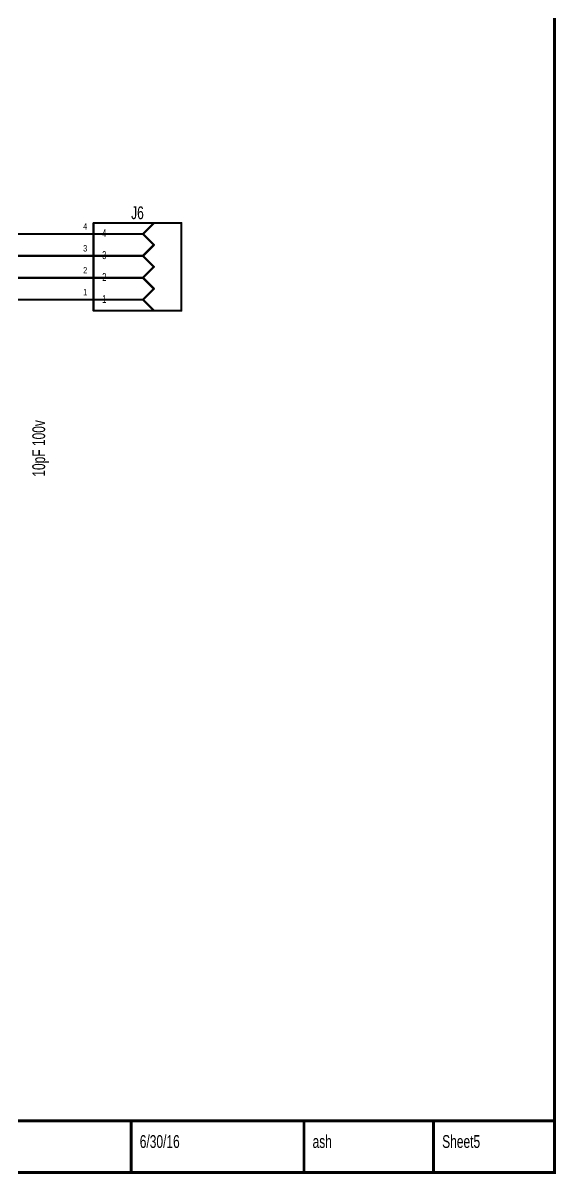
# Model space of a CAD drawing. Extents: x -2.1 to 9.4, y -2 to 6.
# Drawn here: x 6.94 to 9.37, y -2.04 to 3.21 of the extents above; entities that cross this region are included whole.
import ezdxf
from ezdxf.enums import TextEntityAlignment as Align

# ---------------------------------------------------------------- set-up
doc = ezdxf.new("R2010")
doc.units = 0
for name, color, linetype in [('Element', 253, 'CONTINUOUS'), ('Net', 50, 'CONTINUOUS'), ('Pin', 50, 'CONTINUOUS'), ('Titles', 253, 'CONTINUOUS')]:
    doc.layers.add(name, color=color, linetype=linetype)

msp = doc.modelspace()

# ---------------------------------------------------------------- linework, layer by layer
at = {"layer": 'Element', "linetype": 'CONTINUOUS', "const_width": 0.0098}
for points in [[(7.2662, 1.9005), (7.2662, 2.3005)], [(7.6662, 2.3005), (7.2662, 2.3005)], [(7.5412, 2.3005), (7.4912, 2.2505)], [(7.6662, 2.3005), (7.6662, 1.9005)], [(7.4912, 2.2505), (7.2662, 2.2505)], [(7.4912, 2.2505), (7.5412, 2.2005)], [(7.5412, 2.2005), (7.4912, 2.1505)], [(7.4912, 2.1505), (7.2662, 2.1505)], [(7.4912, 2.1505), (7.5412, 2.1005)], [(7.5412, 2.1005), (7.4912, 2.0505)], [(7.4912, 2.0505), (7.2662, 2.0505)], [(7.5412, 2.0005), (7.4912, 2.0505)], [(7.5412, 2.0005), (7.4912, 1.9505)], [(7.4912, 1.9505), (7.2662, 1.9505)], [(7.5412, 1.9005), (7.4912, 1.9505)], [(7.6662, 1.9005), (7.2662, 1.9005)]]:
    msp.add_lwpolyline(points, dxfattribs=at)
at = {"layer": 'Element', "linetype": 'CONTINUOUS', "const_width": 0.0049}
for points in [[(7.2637, 2.3005, 1), (7.2686, 2.3005, 1), (7.2637, 2.3005, 1)], [(7.2637, 2.3005, 1), (7.2686, 2.3005, 1), (7.2637, 2.3005, 1)], [(7.5387, 2.3005, 1), (7.5436, 2.3005, 1), (7.5387, 2.3005, 1)], [(7.6637, 2.3005, 1), (7.6686, 2.3005, 1), (7.6637, 2.3005, 1)], [(7.6637, 2.3005, 1), (7.6686, 2.3005, 1), (7.6637, 2.3005, 1)], [(7.2637, 2.2505, 1), (7.2686, 2.2505, 1), (7.2637, 2.2505, 1)], [(7.4887, 2.2505, 1), (7.4936, 2.2505, 1), (7.4887, 2.2505, 1)], [(7.4887, 2.2505, 1), (7.4936, 2.2505, 1), (7.4887, 2.2505, 1)], [(7.4887, 2.2505, 1), (7.4936, 2.2505, 1), (7.4887, 2.2505, 1)], [(7.5387, 2.2005, 1), (7.5436, 2.2005, 1), (7.5387, 2.2005, 1)], [(7.5387, 2.2005, 1), (7.5436, 2.2005, 1), (7.5387, 2.2005, 1)], [(7.2637, 2.1505, 1), (7.2686, 2.1505, 1), (7.2637, 2.1505, 1)], [(7.4887, 2.1505, 1), (7.4936, 2.1505, 1), (7.4887, 2.1505, 1)], [(7.4887, 2.1505, 1), (7.4936, 2.1505, 1), (7.4887, 2.1505, 1)], [(7.4887, 2.1505, 1), (7.4936, 2.1505, 1), (7.4887, 2.1505, 1)], [(7.5387, 2.1005, 1), (7.5436, 2.1005, 1), (7.5387, 2.1005, 1)], [(7.5387, 2.1005, 1), (7.5436, 2.1005, 1), (7.5387, 2.1005, 1)], [(7.2637, 2.0505, 1), (7.2686, 2.0505, 1), (7.2637, 2.0505, 1)], [(7.4887, 2.0505, 1), (7.4936, 2.0505, 1), (7.4887, 2.0505, 1)], [(7.4887, 2.0505, 1), (7.4936, 2.0505, 1), (7.4887, 2.0505, 1)], [(7.4887, 2.0505, 1), (7.4936, 2.0505, 1), (7.4887, 2.0505, 1)], [(7.5387, 2.0005, 1), (7.5436, 2.0005, 1), (7.5387, 2.0005, 1)], [(7.5387, 2.0005, 1), (7.5436, 2.0005, 1), (7.5387, 2.0005, 1)], [(7.2637, 1.9505, 1), (7.2686, 1.9505, 1), (7.2637, 1.9505, 1)], [(7.4887, 1.9505, 1), (7.4936, 1.9505, 1), (7.4887, 1.9505, 1)], [(7.4887, 1.9505, 1), (7.4936, 1.9505, 1), (7.4887, 1.9505, 1)], [(7.4887, 1.9505, 1), (7.4936, 1.9505, 1), (7.4887, 1.9505, 1)], [(7.2637, 1.9005, 1), (7.2686, 1.9005, 1), (7.2637, 1.9005, 1)], [(7.2637, 1.9005, 1), (7.2686, 1.9005, 1), (7.2637, 1.9005, 1)], [(7.5387, 1.9005, 1), (7.5436, 1.9005, 1), (7.5387, 1.9005, 1)], [(7.6637, 1.9005, 1), (7.6686, 1.9005, 1), (7.6637, 1.9005, 1)], [(7.6637, 1.9005, 1), (7.6686, 1.9005, 1), (7.6637, 1.9005, 1)]]:
    msp.add_lwpolyline(points, format="xyb", dxfattribs=at)
at = {"layer": 'Net', "linetype": 'CONTINUOUS', "const_width": 0.0098}
for points in [[(7.1162, 2.2505), (4.2103, 2.2505)], [(7.1162, 2.1505), (4.397, 2.1505)], [(7.1162, 2.0505), (4.588, 2.0505)], [(7.1162, 1.9505), (4.7869, 1.9505)]]:
    msp.add_lwpolyline(points, dxfattribs=at)
at = {"layer": 'Net', "linetype": 'CONTINUOUS', "const_width": 0.0049}
for points in [[(7.1137, 2.2505, 1), (7.1186, 2.2505, 1), (7.1137, 2.2505, 1)], [(7.1137, 2.1505, 1), (7.1186, 2.1505, 1), (7.1137, 2.1505, 1)], [(7.1137, 2.0505, 1), (7.1186, 2.0505, 1), (7.1137, 2.0505, 1)], [(7.1137, 1.9505, 1), (7.1186, 1.9505, 1), (7.1137, 1.9505, 1)]]:
    msp.add_lwpolyline(points, format="xyb", dxfattribs=at)
at = {"layer": 'Pin', "linetype": 'CONTINUOUS', "const_width": 0.0098}
for points in [[(7.2662, 2.2505), (7.1162, 2.2505)], [(7.2662, 2.1505), (7.1162, 2.1505)], [(7.2662, 2.0505), (7.1162, 2.0505)], [(7.2662, 1.9505), (7.1162, 1.9505)]]:
    msp.add_lwpolyline(points, dxfattribs=at)
at = {"layer": 'Pin', "linetype": 'CONTINUOUS', "const_width": 0.0049}
for points in [[(7.1137, 2.2505, 1), (7.1186, 2.2505, 1), (7.1137, 2.2505, 1)], [(7.2637, 2.2505, 1), (7.2686, 2.2505, 1), (7.2637, 2.2505, 1)], [(7.1137, 2.1505, 1), (7.1186, 2.1505, 1), (7.1137, 2.1505, 1)], [(7.2637, 2.1505, 1), (7.2686, 2.1505, 1), (7.2637, 2.1505, 1)], [(7.1137, 2.0505, 1), (7.1186, 2.0505, 1), (7.1137, 2.0505, 1)], [(7.2637, 2.0505, 1), (7.2686, 2.0505, 1), (7.2637, 2.0505, 1)], [(7.1137, 1.9505, 1), (7.1186, 1.9505, 1), (7.1137, 1.9505, 1)], [(7.2637, 1.9505, 1), (7.2686, 1.9505, 1), (7.2637, 1.9505, 1)]]:
    msp.add_lwpolyline(points, format="xyb", dxfattribs=at)
at = {"layer": 'Titles', "linetype": 'CONTINUOUS', "const_width": 0.0131}
for points in [[(9.3664, -2.0302), (-2.1266, -2.0302), (-2.1266, 6.0378), (9.3664, 6.0378), (9.3664, -2.0302)], [(3.1459, -1.7939), (7.4373, -1.7939)], [(7.4373, -1.7939), (7.4373, -2.0302)], [(7.4373, -1.7939), (8.2247, -1.7939)], [(7.4373, -1.7939), (7.4373, -2.0302)], [(8.2247, -1.7939), (8.2247, -2.0302)], [(8.2247, -1.7939), (8.8152, -1.7939)], [(8.2247, -1.7939), (8.2247, -2.0302)], [(8.8152, -1.7939), (8.8152, -2.0302)], [(8.8152, -1.7939), (9.3664, -1.7939)], [(8.8152, -1.7939), (8.8152, -2.0302)], [(9.3664, -1.7939), (9.3664, -2.0302)], [(3.1459, -2.0302), (7.4373, -2.0302)], [(7.4373, -2.0302), (8.2247, -2.0302)], [(8.2247, -2.0302), (8.8152, -2.0302)], [(8.8152, -2.0302), (9.3664, -2.0302)]]:
    msp.add_lwpolyline(points, dxfattribs=at)

# ---------------------------------------------------------------- texts
at = {"layer": 'Element', "width": 0.7}
msp.add_text('J6', height=0.0583, dxfattribs=at).set_placement((7.4662, 2.3005), align=Align.BOTTOM_CENTER)
msp.add_text('10pF 100v', height=0.0583, rotation=90, dxfattribs=at).set_placement((7.0629, 1.2725), align=Align.BOTTOM_CENTER)
at = {"layer": 'Pin', "width": 0.7}
for s, height, p in [('4', 0.0292, (7.2186, 2.2997)), ('4', 0.0365, (7.3055, 2.2724)), ('3', 0.0292, (7.2186, 2.1997)), ('3', 0.0365, (7.3055, 2.1724)), ('2', 0.0292, (7.2186, 2.0997)), ('2', 0.0365, (7.3055, 2.0724)), ('1', 0.0292, (7.2186, 1.9997)), ('1', 0.0365, (7.3055, 1.9724))]:
    msp.add_text(s, height=height, dxfattribs=at).set_placement(p, align=Align.TOP_LEFT)
at = {"layer": 'Titles', "width": 0.7}
for s, p in [('6/30/16', (7.4766, -1.8596)), ('ash', (8.264, -1.8596)), ('Sheet5', (8.8546, -1.8596))]:
    msp.add_text(s, height=0.0583, dxfattribs=at).set_placement(p, align=Align.TOP_LEFT)

doc.saveas('drawing.dxf')
